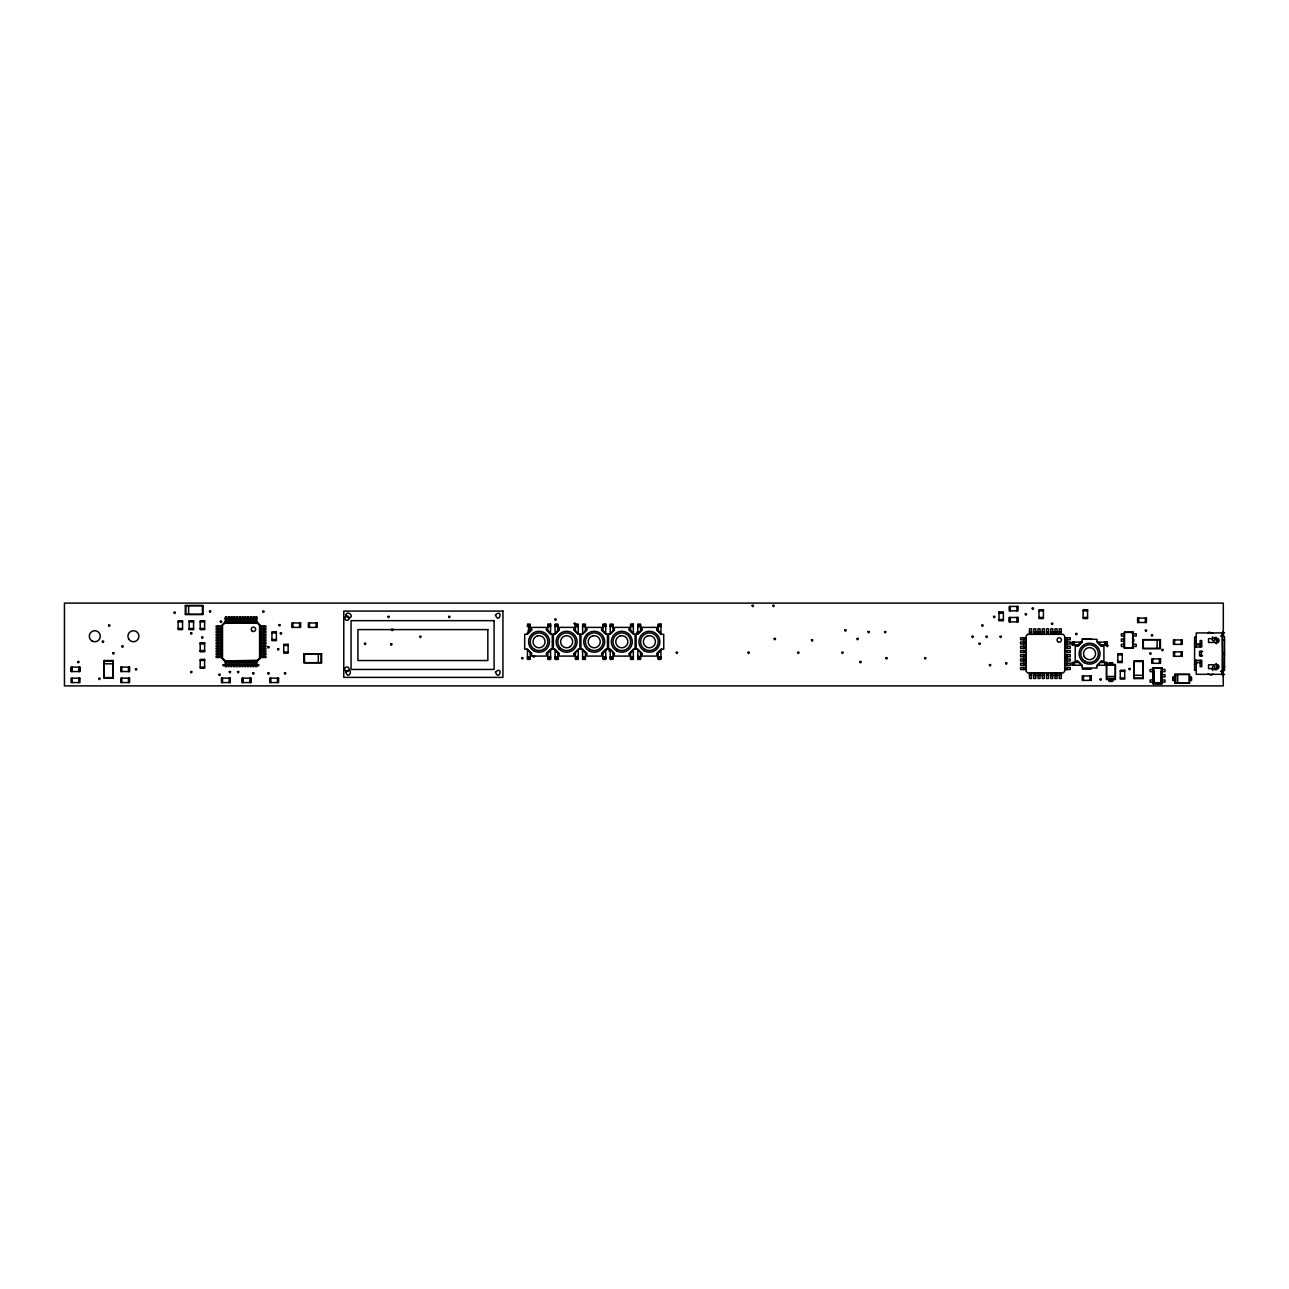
<?xml version="1.0" encoding="UTF-8"?>
<svg xmlns="http://www.w3.org/2000/svg" width="1289" height="1289" viewBox="0 0 1289 1289"><rect width="100%" height="100%" fill="white"/><g stroke="black" fill="none" stroke-linecap="round" stroke-linejoin="round"><path stroke-width="1.5" d="M1196.24 641.132L1196.24 642.679A1.74 1.434 0 0 0 1197.835 644.033L1199.995 643.856M1216.961 668.669L1216.961 664.802M1199.56 652.75L1200.929 651.364M1200.091 644.597L1197.835 644.983A1.74 1.434 0 0 1 1196.24 643.63M1224.55 652.524L1224.212 653.475M1223.261 670.183L1222.568 671.279M1224.55 666.316L1224.034 667.38M1207.825 633.221L1208.937 632.126L1212.788 633.221M1212.788 674.018L1211.692 675.13L1207.825 674.018M578.181 656.874L578.181 656.037M224.479 660.951L257.591 660.951L260.249 658.292L260.249 625.181L257.591 622.539L224.479 622.539L221.837 625.181L221.837 658.292L224.479 660.951L257.317 660.274L259.572 658.018L259.572 625.471L257.317 623.215L224.769 623.215L222.514 625.471L222.514 658.018L224.769 660.274M1223.277 675.645L1222.181 674.324L1222.181 632.931L1223.277 631.61M1224.55 632.657L1222.181 634.591M113.013 678.159L113.013 660.5L104.183 660.5L104.183 678.159L113.013 678.159L113.013 660.5M104.183 678.159L104.183 660.5M185.31 614.418L202.969 614.418L202.969 605.588L185.31 605.588L185.31 614.418L202.969 614.418M185.31 605.588L202.969 605.588M303.946 662.707L321.606 662.707L321.606 653.877L303.946 653.877L303.946 662.707L321.606 662.707M303.946 653.877L321.606 653.877M610.422 651.267L608.875 650.848L610.116 650.123M1132.113 633.253L1133.224 632.158L1124.395 632.158L1124.395 648.158L1133.224 648.158L1133.224 632.158M1124.395 648.158L1124.395 632.158M1115.356 679.496L1115.356 664.592L1106.526 664.592L1106.526 679.496L1115.356 679.496L1115.356 664.592M1106.526 679.496L1106.526 664.592M1142.763 648.512L1160.422 648.512L1160.422 639.682L1142.763 639.682L1142.763 648.512L1160.422 648.512M1142.763 639.682L1160.422 639.682M1143.037 678.594L1143.037 660.935L1134.207 660.935L1134.207 678.594L1143.037 678.594L1143.037 660.935M1134.207 678.594L1134.207 660.935M1160.857 668.91L1161.953 667.815L1153.123 667.815L1153.123 683.814L1161.953 683.814L1161.953 667.815M1153.123 683.814L1154.235 682.703L1154.235 670.876M1174.698 683.218L1189.586 683.218L1189.586 674.389L1174.698 674.389L1174.698 683.218L1189.586 683.218M1174.698 674.389L1189.586 674.389M1217.606 642.454C1219.99 642.26 1219.217 637.556 1216.655 638.587L1215.962 637.201L1215.285 638.587L1208.55 638.587L1208.55 642.454L1215.285 642.454L1216.317 643.743L1216.719 638.587M583.063 650.01L582.241 650.848L583.063 651.67M638.78 657.632L637.539 656.923L638.78 656.198M1217.187 642.454L1218.153 641.342L1217.187 638.587M1217.187 668.669L1218.153 667.557L1217.187 664.802M1222.181 672.665L1224.55 674.582M1038.998 610.841L1043.413 610.841M1083.147 610.841L1087.562 610.841M998.959 611.921L1003.374 611.921L1003.374 620.75L998.959 620.75L999.088 611.921M998.959 612.694L1003.374 612.694M998.959 613.081L1003.374 613.081M1038.998 617.463L1043.413 617.463M1083.147 617.463L1087.562 617.463M225.317 618.527L226.397 618.527M228.089 618.527L229.152 618.527M230.844 618.527L231.923 618.527M233.599 618.527L234.679 618.527M236.354 618.527L237.434 618.527M239.126 618.527L240.189 618.527M241.881 618.527L242.96 618.527M244.636 618.527L245.716 618.527M247.391 618.527L248.471 618.527M250.163 618.527L251.226 618.527M252.918 618.527L253.997 618.527M255.673 618.527L256.753 618.527M225.317 618.784L226.397 618.784M228.089 618.784L229.152 618.784M230.844 618.784L231.923 618.784M233.599 618.784L234.679 618.784M236.354 618.784L237.434 618.784M239.126 618.784L240.189 618.784M241.881 618.784L242.96 618.784M244.636 618.784L245.716 618.784M247.391 618.784L248.471 618.784M250.163 618.784L251.226 618.784M252.918 618.784L253.997 618.784M255.673 618.784L256.753 618.784M998.959 619.606L1003.374 619.606M998.959 619.993L1003.374 619.993M189.161 621.04L193.576 621.04M225.317 621.395L226.397 621.395M228.089 621.395L229.152 621.395M230.844 621.395L231.923 621.395M233.599 621.395L234.679 621.395M236.354 621.395L237.434 621.395M239.126 621.395L240.189 621.395M241.881 621.395L242.96 621.395M244.636 621.395L245.716 621.395M247.391 621.395L248.471 621.395M250.163 621.395L251.226 621.395M252.918 621.395L253.997 621.395M255.673 621.395L256.753 621.395M225.317 621.652L226.397 621.652M228.089 621.652L229.152 621.652M230.844 621.652L231.923 621.652M233.599 621.652L234.679 621.652M236.354 621.652L237.434 621.652M239.126 621.652L240.189 621.652M241.881 621.652L242.96 621.652M244.636 621.652L245.716 621.652M247.391 621.652L248.471 621.652M250.163 621.652L251.226 621.652M252.918 621.652L253.997 621.652M255.673 621.652L256.753 621.652M178.124 621.878L182.539 621.878M189.161 621.878L193.576 621.878M200.198 621.878L204.613 621.878M527.443 625.181L530.198 625.181M547.809 625.149L550.564 625.149M555.092 625.149L557.847 625.149M575.458 625.181L578.213 625.181M582.628 625.181L585.383 625.181M602.994 625.149L605.749 625.149M610.213 625.181L612.984 625.181M630.579 625.149L633.334 625.149M637.813 625.181L640.569 625.181M658.163 625.149L660.935 625.149M527.443 625.455L530.198 625.455M547.809 625.423L550.564 625.423M555.092 625.423L557.847 625.423M575.458 625.455L578.213 625.455M582.628 625.455L585.383 625.455M602.994 625.423L605.749 625.423M610.213 625.455L612.984 625.455M630.579 625.423L633.334 625.423M637.813 625.455L640.569 625.455M658.163 625.423L660.935 625.423M221.885 626.035L216.133 626.035L216.133 627.099L221.885 627.099M260.185 626.035L265.953 626.035L265.953 627.099L260.185 627.099M527.443 626.293L530.198 626.293M547.809 626.245L550.564 626.245M555.092 626.245L557.847 626.245M575.458 626.293L578.213 626.293M582.628 626.293L585.383 626.293M602.994 626.245L605.749 626.245M610.213 626.293L612.984 626.293M630.579 626.245L633.334 626.245M637.813 626.293L640.569 626.293M658.163 626.245L660.935 626.245M527.443 626.567L530.198 626.567M547.809 626.518L550.564 626.518M555.092 626.518L557.847 626.518M575.458 626.567L578.213 626.567M582.628 626.567L585.383 626.567M602.994 626.518L605.749 626.518M610.213 626.567L612.984 626.567M630.579 626.518L633.334 626.518M637.813 626.567L640.569 626.567M658.163 626.518L660.935 626.518M178.124 628.5L182.539 628.5M189.161 628.5L193.576 628.5M200.198 628.5L204.613 628.5M221.885 628.79L216.133 628.79L216.133 629.87L221.885 629.87M260.185 628.79L265.953 628.79L265.953 629.87L260.185 629.87M189.161 629.322L193.576 629.322M531.584 629.596L526.895 634.285M546.455 629.596L551.176 634.285M559.168 629.596L554.479 634.285M574.072 629.596L578.761 634.285M586.769 629.596L582.08 634.285M601.641 629.596L606.362 634.285M614.354 629.596L609.665 634.285M629.225 629.596L633.946 634.285M641.954 629.596L637.265 634.285M656.826 629.596L661.531 634.285M221.885 631.546L216.133 631.546L216.133 632.625L221.885 632.625M260.185 631.546L265.953 631.546L265.953 632.625L260.185 632.625M1029.508 631.852L1031.554 631.852M1033.762 631.852L1035.808 631.852M1038.016 631.852L1040.062 631.852M1042.269 631.852L1044.299 631.852M1046.507 631.852L1048.553 631.852M1050.761 631.852L1052.807 631.852M1055.014 631.852L1057.044 631.852M1059.252 631.852L1061.298 631.852M1029.508 632.126L1031.554 632.126M1033.762 632.126L1035.808 632.126M1038.016 632.126L1040.062 632.126M1042.269 632.126L1044.299 632.126M1046.507 632.126L1048.553 632.126M1050.761 632.126L1052.807 632.126M1055.014 632.126L1057.044 632.126M1059.252 632.126L1061.298 632.126M1124.653 632.416L1132.95 632.416L1132.95 647.9L1124.653 647.9M271.947 632.915L276.362 632.915M1222.181 632.931L1196.24 632.931L1196.24 646.949M1124.395 633.817L1121.349 633.817L1121.349 636.025L1124.395 636.025M1133.224 633.817L1136.254 633.817L1136.254 636.025L1133.224 636.025M221.885 634.301L216.133 634.301L216.133 635.38L221.885 635.38M260.185 634.301L265.953 634.301L265.953 635.38L260.185 635.38M1220.522 635.96L1224.034 636.009L1224.55 637.072L1224.534 670.457L1220.522 671.279M221.885 637.056L216.133 637.056L216.133 638.136L221.885 638.136M260.185 637.056L265.953 637.056L265.953 638.136L260.185 638.136M1196.24 637.072L1194.597 637.072L1194.581 670.151M1026.092 637.749L1020.582 637.749L1020.582 639.795L1026.092 639.795M1064.714 637.749L1070.241 637.749L1070.241 639.795L1064.714 639.795M1082.341 638.828L1091.171 638.828M1124.395 639.054L1121.349 639.054L1121.349 641.261L1124.395 641.261M271.947 639.537L276.362 639.537M221.885 639.827L216.133 639.827L216.133 640.907L221.885 640.907M260.185 639.827L265.953 639.827L265.953 640.907L260.185 640.907M1082.116 641.503L1077.427 646.224M1097.003 641.503L1101.708 646.192M1026.092 642.003L1020.582 642.003L1020.582 644.049L1026.092 644.049M1064.714 642.003L1070.241 642.003L1070.241 644.049L1064.714 644.049M221.885 642.583L216.133 642.583L216.133 643.662L221.885 643.662M260.185 642.583L265.953 642.583L265.953 643.662L260.185 643.662M1216.655 642.454L1217.928 642.454M200.198 643.114L204.613 643.114M1194.581 643.13L1196.24 643.002M200.198 643.952L204.613 643.952M1124.395 644.291L1121.349 644.291L1121.349 646.498L1124.395 646.498M1133.224 644.291L1136.254 644.291L1136.254 646.498L1133.224 646.498M221.885 645.338L216.133 645.338L216.133 646.417L221.885 646.417M260.185 645.338L265.953 645.338L265.953 646.417L260.185 646.417M283.709 645.435L288.124 645.435M1026.092 646.256L1020.582 646.256L1020.582 648.303L1026.092 648.303M1064.714 646.256L1070.241 646.256L1070.241 648.303L1064.714 648.303M1194.581 646.949L1201.767 646.949L1201.767 640.552L1200.107 640.552L1200.22 646.949M221.885 648.093L216.133 648.093L216.133 649.173L221.885 649.173M260.185 648.093L265.953 648.093L265.953 649.173L260.185 649.173M1026.092 650.51L1020.582 650.51L1020.582 652.54L1026.092 652.54M1064.714 650.51L1070.241 650.51L1070.241 652.54L1064.714 652.54M200.198 650.574L204.613 650.574M221.885 650.864L216.133 650.864L216.133 651.944L221.885 651.944M260.185 650.864L265.953 650.864L265.953 651.944L260.185 651.944M200.198 651.396L204.613 651.396M1202.701 651.364L1199.56 651.364L1199.56 655.892L1202.701 655.892M283.709 652.057L288.124 652.057M221.885 653.62L216.133 653.62L216.133 654.699L221.885 654.699M260.185 653.62L265.953 653.62L265.953 654.699L260.185 654.699M531.584 653.877L526.895 649.189M546.488 653.877L551.176 649.189M559.2 653.877L554.479 649.189M574.072 653.877L578.761 649.189M586.769 653.877L582.08 649.189M601.657 653.877L606.362 649.189M614.354 653.877L609.665 649.189M629.258 653.877L633.946 649.189M641.954 653.877L637.265 649.189M656.842 653.877L661.531 649.189M1026.092 654.748L1020.582 654.748L1020.582 656.794L1026.092 656.794M1064.714 654.748L1070.241 654.748L1070.241 656.794L1064.714 656.794M1117.837 654.812L1122.252 654.812M221.885 656.375L216.133 656.375L216.133 657.454L221.885 657.454M260.185 656.375L265.953 656.375L265.953 657.454L260.185 657.454M527.443 656.923L530.198 656.923M575.458 656.923L578.213 656.923M582.628 656.923L585.383 656.923M610.213 656.923L612.984 656.923M637.813 656.923L640.569 656.923M527.443 657.197L530.198 657.197M547.809 656.955L550.564 656.955M555.092 656.955L557.847 656.955M575.458 657.197L578.213 657.197M582.628 657.197L585.383 657.197M602.994 656.955L605.749 656.955M610.213 657.197L612.984 657.197M630.579 656.955L633.334 656.955M637.813 657.197L640.569 657.197M658.163 656.955L660.935 656.955M547.809 657.229L550.564 657.229M555.092 657.229L557.847 657.229M602.994 657.229L605.749 657.229M630.579 657.229L633.334 657.229M658.163 657.229L660.935 657.229M547.809 658.067L550.564 658.067M555.092 658.067L557.847 658.067M602.994 658.067L605.749 658.067M630.579 658.067L633.334 658.067M658.163 658.067L660.935 658.067M527.443 658.292L530.198 658.292M547.809 658.341L550.564 658.341M555.092 658.341L557.847 658.341M575.458 658.292L578.213 658.292M582.628 658.292L585.383 658.292M602.994 658.341L605.749 658.341M610.213 658.292L612.984 658.292M630.579 658.341L633.334 658.341M637.813 658.292L640.569 658.292M658.163 658.341L660.935 658.341M1026.092 659.001L1020.582 659.001L1020.582 661.048L1026.092 661.048M1064.714 659.001L1070.241 659.001L1070.241 661.048L1064.714 661.048M1194.581 660.306L1201.767 660.306L1201.767 666.703L1200.107 666.703L1200.22 660.306M200.198 660.5L204.613 660.5M104.731 661.064L112.465 661.064M1117.837 661.434L1122.252 661.434M1134.755 661.499L1142.473 661.499M225.317 661.837L226.397 661.837M228.089 661.837L229.152 661.837M230.844 661.837L231.923 661.837M233.599 661.837L234.679 661.837M236.354 661.837L237.434 661.837M239.126 661.837L240.189 661.837M241.881 661.837L242.96 661.837M244.636 661.837L245.716 661.837M247.391 661.837L248.471 661.837M250.163 661.837L251.226 661.837M252.918 661.837L253.997 661.837M255.673 661.837L256.753 661.837M225.317 662.095L226.397 662.095M228.089 662.095L229.152 662.095M230.844 662.095L231.923 662.095M233.599 662.095L234.679 662.095M236.354 662.095L237.434 662.095M239.126 662.095L240.189 662.095M241.881 662.095L242.96 662.095M244.636 662.095L245.716 662.095M247.391 662.095L248.471 662.095M250.163 662.095L251.226 662.095M252.918 662.095L253.997 662.095M255.673 662.095L256.753 662.095M1078.249 662.482L1071.9 662.482L1071.9 665.237L1081.004 665.237M1100.87 662.482L1107.219 662.482L1107.219 665.237L1098.115 665.237M1026.092 663.255L1020.582 663.255L1020.582 665.301L1026.092 665.301M1064.714 663.255L1070.241 663.255L1070.241 665.301L1064.714 665.301M1109.281 663.223L1112.6 663.223M104.731 663.819L112.465 663.819M1109.281 664.044L1112.6 664.044M1194.581 664.125L1196.24 664.125M1194.581 664.254L1196.24 664.254M225.317 664.705L226.397 664.705M228.089 664.705L229.152 664.705M230.844 664.705L231.923 664.705M233.599 664.705L234.679 664.705M236.354 664.705L237.434 664.705M239.126 664.705L240.189 664.705M241.881 664.705L242.96 664.705M244.636 664.705L245.716 664.705M247.391 664.705L248.471 664.705M250.163 664.705L251.226 664.705M252.918 664.705L253.997 664.705M255.673 664.705L256.753 664.705M225.317 664.963L226.397 664.963M228.089 664.963L229.152 664.963M230.844 664.963L231.923 664.963M233.599 664.963L234.679 664.963M236.354 664.963L237.434 664.963M239.126 664.963L240.189 664.963M241.881 664.963L242.96 664.963M244.636 664.963L245.716 664.963M247.391 664.963L248.471 664.963M250.163 664.963L251.226 664.963M252.918 664.963L253.997 664.963M255.673 664.963L256.753 664.963M1106.897 664.963L1114.985 664.963M1216.655 664.802C1219.797 663.674 1219.765 669.764 1216.655 668.669L1215.962 670.038L1215.285 668.669L1208.55 668.669L1208.55 664.802L1215.285 664.802L1216.317 663.513L1216.719 668.669M1082.116 665.785L1077.427 661.096M1097.003 665.785L1101.708 661.096M200.198 667.122L204.613 667.122M1026.092 667.509L1020.582 667.509L1020.582 669.539L1026.092 669.539M1064.714 667.509L1070.241 667.509L1070.241 669.539L1064.714 669.539M1082.341 669.168L1091.171 669.168M1153.123 669.458L1150.094 669.458L1150.094 671.666L1153.123 671.666M1161.953 669.458L1164.998 669.458L1164.998 671.666L1161.953 671.666M1194.597 670.183L1196.24 670.183M1120.286 671.36L1124.701 671.36M1222.181 674.324L1196.24 674.324L1196.24 660.306M1161.953 674.711L1164.998 674.711L1164.998 676.918L1161.953 676.918M1029.508 675.178L1031.554 675.178M1033.762 675.178L1035.808 675.178M1038.016 675.178L1040.046 675.178M1042.253 675.178L1044.299 675.178M1046.507 675.178L1048.553 675.178M1050.761 675.178L1052.791 675.178M1054.998 675.178L1057.044 675.178M1059.252 675.178L1061.298 675.178M1029.508 675.452L1031.554 675.452M1033.762 675.452L1035.808 675.452M1038.016 675.452L1040.046 675.452M1042.253 675.452L1044.299 675.452M1046.507 675.452L1048.553 675.452M1050.761 675.452L1052.791 675.452M1054.998 675.452L1057.044 675.452M1059.252 675.452L1061.298 675.452M1134.755 675.291L1142.473 675.291M1106.897 676.499L1114.985 676.499M1174.698 677.16L1172.764 677.16L1172.764 680.463L1174.698 680.463M1189.586 677.16L1191.519 677.16L1191.519 680.463L1189.586 680.463M104.731 677.611L112.465 677.611M1120.286 677.982L1124.701 677.982M1134.755 678.046L1142.473 678.046M1106.897 678.417L1114.985 678.417M1172.764 678.804L1173.57 678.804M1190.375 678.804L1191.519 678.804M1106.897 679.126L1114.985 679.126M1153.123 679.947L1150.094 679.947L1150.094 682.155L1153.123 682.155M1161.953 679.947L1164.998 679.947L1164.998 682.155L1161.953 682.155M1109.281 680.044L1112.6 680.044M1109.281 680.882L1112.6 680.882M1154.235 682.703L1160.857 682.703L1161.953 683.814M1200.929 655.892L1199.56 654.506M1222.568 635.96L1223.309 685.893L64.45 685.893L64.45 603.107L1223.309 603.107L1223.309 636.621M1223.857 639.827L1224.55 640.939M527.41 633.302C525.3 637.846 531.1 627.727 527.443 624.085L530.198 624.085L530.198 630.434M1224.067 653.684L1224.55 654.731M1153.123 667.815L1154.235 668.91M1132.113 647.062L1133.224 648.158M1200.107 662.723L1197.835 662.272A1.74 1.434 0 0 0 1196.24 663.626M1216.961 638.587L1216.961 642.454M1214.512 637.443C1216.59 642.808 1210.178 641.68 1212.788 636.798M1214.512 669.636C1216.478 664.334 1210.162 665.752 1212.788 670.441M1201.477 651.364L1201.477 655.892M1190.972 677.16L1190.972 680.463M1189.215 674.759L1189.215 682.848M1181.997 639.956L1181.997 644.371M1181.997 651.88L1181.997 656.294M1181.175 639.956L1181.175 644.371M1181.175 651.88L1181.175 656.294M1177.695 674.759L1177.695 682.848M1175.777 674.759L1175.777 682.848M1175.069 674.759L1175.069 682.848M1174.553 639.956L1174.553 644.371M1174.553 651.88L1174.553 656.294M1173.731 639.956L1173.731 644.371M1173.731 651.88L1173.731 656.294M1173.312 677.16L1173.312 680.463M1160.857 670.876L1160.857 682.703M1159.858 640.246L1159.858 647.964M1159.456 658.888L1159.456 663.303M1157.538 682.703L1157.538 683.814M1157.103 640.246L1157.103 647.964M1152.833 658.888L1152.833 663.303M1146.147 618.076L1146.147 622.49M1145.325 618.076L1145.325 622.49M1143.311 640.246L1143.311 647.964M1138.703 618.076L1138.703 622.49M1137.881 618.076L1137.881 622.49M1112.6 664.592L1112.6 662.675L1109.281 662.675L1109.281 664.592M1112.6 679.496L1112.6 681.43L1109.281 681.43L1109.281 679.496M1110.941 663.481L1110.941 664.592M1106.155 642.115L1106.155 644.871M1106.123 662.482L1106.123 665.237M1105.881 642.115L1105.881 644.871M1105.833 662.482L1105.833 665.237M1105.06 642.115L1105.06 644.871M1105.011 662.482L1105.011 665.237M1104.786 642.115L1104.786 644.871M1104.737 662.482L1104.737 665.237M1090.897 675.968L1090.897 680.383M1090.075 675.968L1090.075 680.383M1083.453 675.968L1083.453 680.383M1082.615 675.968L1082.615 680.383M1074.333 642.115L1074.333 644.871M1074.381 662.482L1074.381 665.237M1074.108 662.482L1074.108 665.237M1074.059 642.115L1074.059 644.871M1073.286 662.482L1073.286 665.237M1073.012 662.482L1073.012 665.237M1072.964 642.115L1072.964 644.871M1067.211 637.749L1067.211 639.795M1067.211 642.003L1067.211 644.049M1067.211 646.256L1067.211 648.303M1067.211 650.51L1067.211 652.54M1067.211 654.748L1067.211 656.794M1067.211 659.001L1067.211 661.048M1067.211 663.255L1067.211 665.301M1067.211 667.509L1067.211 669.539M1066.921 637.749L1066.921 639.795M1066.921 642.003L1066.921 644.049M1066.921 646.256L1066.921 648.303M1066.921 650.51L1066.921 652.54M1066.921 654.748L1066.921 656.794M1066.921 659.001L1066.921 661.048M1066.921 663.255L1066.921 665.301M1066.921 667.509L1066.921 669.539M1061.298 634.333L1061.298 628.823L1059.252 628.823L1059.252 634.333M1061.298 672.971L1061.298 678.481L1059.252 678.481L1059.252 672.971M1057.044 634.333L1057.044 628.823L1055.014 628.823L1055.014 634.333M1057.044 672.971L1057.044 678.481L1054.998 678.481L1054.998 672.971M1052.807 634.333L1052.807 628.823L1050.761 628.823L1050.761 634.333M1052.791 672.971L1052.791 678.481L1050.761 678.481L1050.761 672.971M1048.553 634.333L1048.553 628.823L1046.507 628.823L1046.507 634.333M1048.553 672.971L1048.553 678.481L1046.507 678.481L1046.507 672.971M1044.299 634.333L1044.299 628.823L1042.269 628.823L1042.269 634.333M1044.299 672.971L1044.299 678.481L1042.253 678.481L1042.253 672.971M1040.062 634.333L1040.062 628.823L1038.016 628.823L1038.016 634.333M1040.046 672.971L1040.046 678.481L1038.016 678.481L1038.016 672.971M1035.808 634.333L1035.808 628.823L1033.762 628.823L1033.762 634.333M1035.808 672.971L1035.808 678.481L1033.762 678.481L1033.762 672.971M1031.554 634.333L1031.554 628.823L1029.508 628.823L1029.508 634.333M1031.554 672.971L1031.554 678.481L1029.508 678.481L1029.508 672.971M1023.885 637.749L1023.885 639.795M1023.885 642.003L1023.885 644.049M1023.885 646.256L1023.885 648.303M1023.885 650.51L1023.885 652.54M1023.885 654.748L1023.885 656.794M1023.885 659.001L1023.885 661.048M1023.885 663.255L1023.885 665.301M1023.885 667.509L1023.885 669.539M1023.611 637.749L1023.611 639.795M1023.611 642.003L1023.611 644.049M1023.611 646.256L1023.611 648.303M1023.611 650.51L1023.611 652.54M1023.611 654.748L1023.611 656.794M1023.611 659.001L1023.611 661.048M1023.611 663.255L1023.611 665.301M1023.611 667.509L1023.611 669.539M1017.746 617.463L1017.746 621.878M1016.924 606.426L1016.924 610.841M1016.924 617.463L1016.924 621.878M1010.302 606.426L1010.302 610.841M1010.302 617.463L1010.302 621.878M1009.464 617.463L1009.464 621.878M640.569 630.434L640.569 624.085L637.813 624.085L637.813 633.189M640.569 653.056L640.569 659.404L637.813 659.404L637.813 650.301M636.154 634.285L636.154 649.189M635.058 634.285L635.058 649.189M612.984 630.434L612.984 624.085L610.213 624.085L610.213 633.189M612.984 653.056L612.984 659.404L610.213 659.404L610.213 650.301M608.569 634.285L608.569 649.189M607.457 634.285L607.457 649.189M585.383 630.434L585.383 624.085L582.628 624.085L582.628 633.189M585.383 653.056L585.383 659.404L582.628 659.404L582.628 650.301M580.968 634.285L580.968 649.189M579.873 634.285L579.873 649.189M578.213 633.189L578.213 624.085L575.458 624.085L575.458 630.434M578.213 650.301L578.213 659.404L575.458 659.404L575.458 653.056M553.384 634.285L553.384 649.189M552.272 634.285L552.272 649.189M530.198 653.056L530.198 659.404L527.443 659.404L527.443 650.301M321.058 654.441L321.058 662.159M318.302 654.441L318.302 662.159M316.095 622.974L316.095 627.389M309.473 622.974L309.473 627.389M304.494 654.441L304.494 662.159M299.531 622.974L299.531 627.389M292.909 622.974L292.909 627.389M277.457 678.159L277.457 682.574M270.835 678.159L270.835 682.574M264.261 626.035L264.261 627.099M264.261 628.79L264.261 629.87M264.261 631.546L264.261 632.625M264.261 634.301L264.261 635.38M264.261 637.056L264.261 638.136M264.261 639.827L264.261 640.907M264.261 642.583L264.261 643.662M264.261 645.338L264.261 646.417M264.261 648.093L264.261 649.173M264.261 650.864L264.261 651.944M264.261 653.62L264.261 654.699M264.261 656.375L264.261 657.454M264.003 626.035L264.003 627.099M264.003 628.79L264.003 629.87M264.003 631.546L264.003 632.625M264.003 634.301L264.003 635.38M264.003 637.056L264.003 638.136M264.003 639.827L264.003 640.907M264.003 642.583L264.003 643.662M264.003 645.338L264.003 646.417M264.003 648.093L264.003 649.173M264.003 650.864L264.003 651.944M264.003 653.62L264.003 654.699M264.003 656.375L264.003 657.454M261.393 626.035L261.393 627.099M261.393 628.79L261.393 629.87M261.393 631.546L261.393 632.625M261.393 634.301L261.393 635.38M261.393 637.056L261.393 638.136M261.393 639.827L261.393 640.907M261.393 642.583L261.393 643.662M261.393 645.338L261.393 646.417M261.393 648.093L261.393 649.173M261.393 650.864L261.393 651.944M261.393 653.62L261.393 654.699M261.393 656.375L261.393 657.454M261.135 626.035L261.135 627.099M261.135 628.79L261.135 629.87M261.135 631.546L261.135 632.625M261.135 634.301L261.135 635.38M261.135 637.056L261.135 638.136M261.135 639.827L261.135 640.907M261.135 642.583L261.135 643.662M261.135 645.338L261.135 646.417M261.135 648.093L261.135 649.173M261.135 650.864L261.135 651.944M261.135 653.62L261.135 654.699M261.135 656.375L261.135 657.454M256.753 660.886L256.753 666.655L255.673 666.655L255.673 660.886M253.997 660.886L253.997 666.655L252.918 666.655L252.918 660.886M251.226 660.886L251.226 666.655L250.163 666.655L250.163 660.886M250.694 678.159L250.694 682.574M249.873 678.159L249.873 682.574M248.471 660.886L248.471 666.655L247.391 666.655L247.391 660.886M245.716 660.886L245.716 666.655L244.636 666.655L244.636 660.886M243.25 678.159L243.25 682.574M242.96 660.886L242.96 666.655L241.881 666.655L241.881 660.886M242.413 678.159L242.413 682.574M240.189 660.886L240.189 666.655L239.126 666.655L239.126 660.886M237.434 660.886L237.434 666.655L236.354 666.655L236.354 660.886M234.679 660.886L234.679 666.655L233.599 666.655L233.599 660.886M231.923 660.886L231.923 666.655L230.844 666.655L230.844 660.886M230.006 678.159L230.006 682.574M229.152 660.886L229.152 666.655L228.089 666.655L228.089 660.886M229.168 678.159L229.168 682.574M226.397 660.886L226.397 666.655L225.317 666.655L225.317 660.886M222.546 678.159L222.546 682.574M221.724 678.159L221.724 682.574M220.951 626.035L220.951 627.099M220.951 628.79L220.951 629.87M220.951 631.546L220.951 632.625M220.951 634.301L220.951 635.38M220.951 637.056L220.951 638.136M220.951 639.827L220.951 640.907M220.951 642.583L220.951 643.662M220.951 645.338L220.951 646.417M220.951 648.093L220.951 649.173M220.951 650.864L220.951 651.944M220.951 653.62L220.951 654.699M220.951 656.375L220.951 657.454M220.693 626.035L220.693 627.099M220.693 628.79L220.693 629.87M220.693 631.546L220.693 632.625M220.693 634.301L220.693 635.38M220.693 637.056L220.693 638.136M220.693 639.827L220.693 640.907M220.693 642.583L220.693 643.662M220.693 645.338L220.693 646.417M220.693 648.093L220.693 649.173M220.693 650.864L220.693 651.944M220.693 653.62L220.693 654.699M220.693 656.375L220.693 657.454M218.083 626.035L218.083 627.099M218.083 628.79L218.083 629.87M218.083 631.546L218.083 632.625M218.083 634.301L218.083 635.38M218.083 637.056L218.083 638.136M218.083 639.827L218.083 640.907M218.083 642.583L218.083 643.662M218.083 645.338L218.083 646.417M218.083 648.093L218.083 649.173M218.083 650.864L218.083 651.944M218.083 653.62L218.083 654.699M218.083 656.375L218.083 657.454M217.825 626.035L217.825 627.099M217.825 628.79L217.825 629.87M217.825 631.546L217.825 632.625M217.825 634.301L217.825 635.38M217.825 637.056L217.825 638.136M217.825 639.827L217.825 640.907M217.825 642.583L217.825 643.662M217.825 645.338L217.825 646.417M217.825 648.093L217.825 649.173M217.825 650.864L217.825 651.944M217.825 653.62L217.825 654.699M217.825 656.375L217.825 657.454M202.405 606.152L202.405 613.87M188.613 606.152L188.613 613.87M185.858 606.152L185.858 613.87M129.287 667.122L129.287 671.537M128.465 667.122L128.465 671.537M128.465 678.159L128.465 682.574M121.843 667.122L121.843 671.537M121.843 678.159L121.843 682.574M121.021 667.122L121.021 671.537M79.628 667.122L79.628 671.537M78.79 667.122L78.79 671.537M78.79 678.159L78.79 682.574M72.168 667.122L72.168 671.537M72.168 678.159L72.168 682.574M71.346 667.122L71.346 671.537M1132.258 638.699A1.66 1.66 0 0 1 1133.917 640.359A1.66 1.66 0 0 1 1132.258 642.019M1196.24 664.576A1.74 1.434 0 0 1 1196.885 663.529M345.823 614.982L345.823 616.319A2.207 2.207 0 0 0 345.887 620.057A2.207 2.207 0 0 0 349.206 618.14C354.701 616.448 347.692 609.826 345.823 614.982M345.823 672.068C349.319 682.01 354.04 665.027 345.823 672.068M495.475 614.982C498.972 624.907 503.677 607.941 495.475 614.982M495.475 672.068C498.972 682.01 503.677 665.027 495.475 672.068M77.743 661.644C77.92 664.931 80.675 660.161 77.743 661.644M102.363 641.326C102.54 644.613 105.295 639.843 102.363 641.326M108.582 625.197C108.759 628.484 111.515 623.715 108.582 625.197M98.77 678.401C98.947 681.688 101.702 676.902 98.77 678.401M112.82 652.879C112.981 656.149 115.736 651.38 112.82 652.879M121.907 646.143C122.084 649.414 124.84 644.645 121.907 646.143M135.474 668.927C135.651 672.197 138.406 667.428 135.474 668.927M174.096 612.356C174.273 615.643 177.028 610.857 174.096 612.356M190.659 633.044C190.836 636.331 193.592 631.562 190.659 633.044M190.659 671.682C190.836 674.953 193.592 670.183 190.659 671.682M201.696 637.185C201.874 640.472 204.629 635.703 201.696 637.185M209.511 611.179C209.688 614.466 212.443 609.697 209.511 611.179M220.322 621.33C220.483 624.601 223.239 619.832 220.322 621.33M218.937 674.437C219.114 677.724 221.869 672.955 218.937 674.437M223.078 664.786C223.255 668.056 226.01 663.287 223.078 664.786M229.281 671.682C229.458 674.953 232.213 670.183 229.281 671.682M237.563 671.682C237.74 674.953 240.495 670.183 237.563 671.682M262.763 611.276C262.94 614.563 265.695 609.778 262.763 611.276M252.741 673.051C252.918 676.338 255.673 671.569 252.741 673.051M257.558 664.786C257.736 668.056 260.491 663.287 257.558 664.786M267.919 646.852C268.08 650.123 270.835 645.354 267.919 646.852M278.956 624.778C279.117 628.049 281.872 623.28 278.956 624.778M267.919 673.051C268.08 676.338 270.835 671.569 267.919 673.051M280.325 633.044C280.503 636.331 283.258 631.562 280.325 633.044M277.57 648.915C277.747 652.202 280.503 647.416 277.57 648.915M284.466 673.051C284.643 676.338 287.399 671.569 284.466 673.051M364.481 643.404C364.658 646.675 367.413 641.906 364.481 643.404M387.941 616.496C388.118 619.783 390.873 614.998 387.941 616.496M391.727 629.403C391.904 632.69 394.66 627.92 391.727 629.403M390.696 644.081C390.873 647.368 393.628 642.599 390.696 644.081M419.763 636.412C419.924 639.698 422.679 634.929 419.763 636.412M448.636 616.496C448.814 619.783 451.569 614.998 448.636 616.496M521.755 657.889C521.932 661.16 524.687 656.391 521.755 657.889M533.292 656.037C533.469 659.323 536.224 654.554 533.292 656.037M554.866 619.252C555.043 622.539 557.799 617.769 554.866 619.252M574.185 623.393C574.362 626.68 577.118 621.894 574.185 623.393M637.008 632.206C637.185 635.493 639.94 630.724 637.008 632.206M676.274 652.363C676.451 655.65 679.206 650.881 676.274 652.363M752.148 605.459C752.325 608.746 755.08 603.961 752.148 605.459M748.007 652.363C748.184 655.65 750.939 650.881 748.007 652.363M772.852 605.459C773.013 608.746 775.769 603.961 772.852 605.459M774.222 638.571C774.399 641.858 777.154 637.072 774.222 638.571M797.682 652.363C797.859 655.65 800.614 650.881 797.682 652.363M811.474 639.94C811.651 643.227 814.406 638.458 811.474 639.94M844.859 630.015C845.036 633.302 847.791 628.516 844.859 630.015M841.83 652.363C841.991 655.65 844.746 650.881 841.83 652.363M857.008 638.571C857.169 641.858 859.924 637.072 857.008 638.571M859.876 661.644C860.053 664.931 862.808 660.161 859.876 661.644M868.029 631.674C868.206 634.945 870.961 630.176 868.029 631.674M884.592 631.674C884.77 634.945 887.525 630.176 884.592 631.674M885.978 657.889C886.139 661.16 888.894 656.391 885.978 657.889M924.6 657.889C924.777 661.16 927.532 656.391 924.6 657.889M972.019 636.412C972.18 639.698 974.951 634.929 972.019 636.412M981.831 625.197C981.992 628.484 984.748 623.715 981.831 625.197M979.028 643.42C979.189 646.707 981.944 641.938 979.028 643.42M986.037 636.412C986.198 639.698 988.953 634.929 986.037 636.412M993.577 616.496C993.755 619.783 996.51 614.998 993.577 616.496M989.436 664.786C989.614 668.056 992.369 663.287 989.436 664.786M1000.055 636.412C1000.216 639.698 1002.971 634.929 1000.055 636.412M1005.662 663.045C1005.823 666.332 1008.578 661.563 1005.662 663.045M1025.271 613.983C1025.448 617.27 1028.203 612.501 1025.271 613.983M1032.215 608.215C1032.376 611.502 1035.131 606.732 1032.215 608.215M1051.518 623.393C1051.695 626.68 1054.45 621.894 1051.518 623.393M1075.735 633.608C1075.912 636.895 1078.667 632.126 1075.735 633.608M1106.703 645.467C1106.88 648.754 1109.636 643.968 1106.703 645.467M1100.049 679.174C1100.226 682.445 1102.981 677.676 1100.049 679.174M1129.003 668.653C1129.18 671.94 1131.935 667.17 1129.003 668.653M1145.341 630.289C1145.502 633.576 1148.257 628.806 1145.341 630.289M1151.431 635.042C1151.609 638.313 1154.364 633.543 1151.431 635.042M1149.82 653.233C1149.997 656.52 1152.753 651.751 1149.82 653.233M1161.888 649.608C1162.066 652.895 1164.821 648.109 1161.888 649.608M1082.116 642.067L1077.975 646.224L1075.219 646.224L1075.219 661.096L1077.975 661.096L1082.116 665.237L1082.116 667.992L1097.003 667.992L1097.003 665.237L1101.144 661.096L1103.916 661.096L1103.916 646.192L1101.144 646.192L1097.003 642.067L1097.003 639.296L1082.116 639.296L1082.116 642.067M531.584 630.16L527.443 634.285L524.687 634.285L524.687 649.189L527.443 649.189L531.584 653.33L531.584 656.085L546.488 656.085L546.488 653.33L550.612 649.189L555.027 649.189L559.2 653.33L559.2 656.085L574.072 656.085L574.072 653.33L578.213 649.189L582.628 649.189L586.769 653.33L586.769 656.085L601.657 656.085L601.657 653.33L605.798 649.189L610.213 649.189L614.354 653.33L614.354 656.085L629.258 656.085L629.258 653.33L633.398 649.189L637.813 649.189L641.954 653.33L641.954 656.085L656.842 656.085L656.842 653.33L660.983 649.189L663.738 649.189L663.738 634.285L660.983 634.285L656.826 630.16L656.826 627.389L641.954 627.389L641.954 630.16L637.813 634.285L633.398 634.285L629.225 630.16L629.225 627.389L614.354 627.389L614.354 630.16L610.213 634.285L605.798 634.285L601.641 630.16L601.641 627.389L586.769 627.389L586.769 630.16L582.628 634.285L578.213 634.285L574.072 630.16L574.072 627.389L559.168 627.389L559.168 630.16L555.027 634.285L550.612 634.285L546.455 630.16L546.455 627.389L531.584 627.389L531.584 630.16M557.847 630.385L555.092 633.141L555.092 624.037L557.847 624.037L557.847 630.385M550.564 650.333L547.809 653.104L547.809 659.436L550.564 659.436L550.564 650.333M605.749 650.333L602.994 653.104L602.994 659.436L605.749 659.436L605.749 650.333M633.334 650.333L630.579 653.104L630.579 659.436L633.334 659.436L633.334 650.333M660.935 650.333L658.163 653.104L658.163 659.436L660.935 659.436L660.935 650.333M1027.752 634.333L1026.092 635.993L1026.092 671.311L1027.752 672.971L1063.071 672.971L1064.714 671.311L1064.714 635.993L1063.071 634.333L1027.752 634.333M1080.955 642.115L1078.2 644.871L1071.852 644.871L1071.852 642.115L1080.955 642.115M537.465 635.88L535.998 636.476A6.074 6.074 0 0 0 535.547 646.707A6.074 6.074 0 0 0 545.005 642.792A6.074 6.074 0 0 0 537.465 635.88M592.65 635.88L591.184 636.476A6.074 6.074 0 0 0 590.733 646.707A6.074 6.074 0 0 0 600.191 642.792A6.074 6.074 0 0 0 592.65 635.88M569.657 646.997L568.191 647.61A6.074 6.074 0 0 1 560.651 640.681A6.074 6.074 0 0 1 570.109 636.766A6.074 6.074 0 0 1 569.657 646.997M620.235 635.88L618.768 636.476A6.074 6.074 0 0 0 618.317 646.707A6.074 6.074 0 0 0 627.791 642.792A6.074 6.074 0 0 0 620.235 635.88M647.819 635.88L646.369 636.476A6.074 6.074 0 0 0 645.918 646.707A6.074 6.074 0 0 0 655.376 642.792A6.074 6.074 0 0 0 647.819 635.88M349.238 618.14L345.823 616.319A2.207 2.207 0 0 1 349.206 618.14M1018.02 606.426L1009.19 606.426L1009.19 610.841L1018.02 610.841L1018.02 606.426M1043.413 609.729L1038.998 609.729L1038.998 618.559L1043.413 618.559L1043.413 609.729M1087.562 609.729L1083.147 609.729L1083.147 618.559L1087.562 618.559L1087.562 609.729M502.936 611.083L343.776 611.083L343.776 677.386L502.936 677.386L502.936 611.083M226.397 616.835L225.317 616.835L225.317 622.587L226.397 622.587L226.397 616.835M229.152 616.835L228.089 616.835L228.089 622.587L229.152 622.587L229.152 616.835M231.923 616.835L230.844 616.835L230.844 622.587L231.923 622.587L231.923 616.835M234.679 616.835L233.599 616.835L233.599 622.587L234.679 622.587L234.679 616.835M237.434 616.835L236.354 616.835L236.354 622.587L237.434 622.587L237.434 616.835M240.189 616.835L239.126 616.835L239.126 622.587L240.189 622.587L240.189 616.835M242.96 616.835L241.881 616.835L241.881 622.587L242.96 622.587L242.96 616.835M245.716 616.835L244.636 616.835L244.636 622.587L245.716 622.587L245.716 616.835M248.471 616.835L247.391 616.835L247.391 622.587L248.471 622.587L248.471 616.835M251.226 616.835L250.163 616.835L250.163 622.587L251.226 622.587L251.226 616.835M253.997 616.835L252.918 616.835L252.918 622.587L253.997 622.587L253.997 616.835M256.753 616.835L255.673 616.835L255.673 622.587L256.753 622.587L256.753 616.835M1018.02 617.463L1009.19 617.463L1009.19 621.878L1018.02 621.878L1018.02 617.463M1146.42 618.076L1137.591 618.076L1137.591 622.49L1146.42 622.49L1146.42 618.076M494.09 620.654L351.043 620.654L351.043 669.458L494.09 669.458L494.09 620.654M182.539 620.766L178.124 620.766L178.124 629.596L182.539 629.596L182.539 620.766M193.576 620.766L189.161 620.766L189.161 629.596L193.576 629.596L193.576 620.766M204.613 620.766L200.198 620.766L200.198 629.596L204.613 629.596L204.613 620.766M300.643 622.974L291.813 622.974L291.813 627.389L300.643 627.389L300.643 622.974M317.191 622.974L308.361 622.974L308.361 627.389L317.191 627.389L317.191 622.974M550.564 624.037L547.809 624.037L547.809 630.385L550.564 633.141L550.564 624.037M605.749 624.037L602.994 624.037L602.994 630.385L605.749 633.141L605.749 624.037M633.334 624.037L630.579 624.037L630.579 630.385L633.334 633.141L633.334 624.037M660.935 624.037L658.163 624.037L658.163 630.385L660.935 633.141L660.935 624.037M487.838 629.596L357.923 629.596L357.923 660.532L487.838 660.532L487.838 629.596M276.362 631.803L271.947 631.803L271.947 640.633L276.362 640.633L276.362 631.803M1182.287 639.956L1173.457 639.956L1173.457 644.371L1182.287 644.371L1182.287 639.956M1107.267 642.115L1098.164 642.115L1100.919 644.871L1107.267 644.871L1107.267 642.115M204.613 642.84L200.198 642.84L200.198 651.67L204.613 651.67L204.613 642.84M288.124 644.323L283.709 644.323L283.709 653.152L288.124 653.152L288.124 644.323M1182.287 651.88L1173.457 651.88L1173.457 656.294L1182.287 656.294L1182.287 651.88M1122.252 653.7L1117.837 653.7L1117.837 662.53L1122.252 662.53L1122.252 653.7M1160.551 658.888L1151.721 658.888L1151.721 663.303L1160.551 663.303L1160.551 658.888M204.613 659.404L200.198 659.404L200.198 668.234L204.613 668.234L204.613 659.404M557.847 659.436L555.092 659.436L555.092 650.333L557.847 653.104L557.847 659.436M79.902 667.122L71.072 667.122L71.072 671.537L79.902 671.537L79.902 667.122M129.561 667.122L120.731 667.122L120.731 671.537L129.561 671.537L129.561 667.122M1161.695 668.073L1153.397 668.073L1153.397 683.557L1161.695 683.557L1161.695 668.073M1124.701 670.264L1120.286 670.264L1120.286 679.094L1124.701 679.094L1124.701 670.264M1091.171 675.968L1082.341 675.968L1082.341 680.383L1091.171 680.383L1091.171 675.968M79.902 678.159L71.072 678.159L71.072 682.574L79.902 682.574L79.902 678.159M129.561 678.159L120.731 678.159L120.731 682.574L129.561 682.574L129.561 678.159M230.28 678.159L221.45 678.159L221.45 682.574L230.28 682.574L230.28 678.159M250.968 678.159L242.139 678.159L242.139 682.574L250.968 682.574L250.968 678.159M278.569 678.159L269.739 678.159L269.739 682.574L278.569 682.574L278.569 678.159M1084.307 656.681L1083.695 655.215A6.074 6.074 0 0 1 1090.607 647.674A6.074 6.074 0 0 1 1094.538 657.132A6.074 6.074 0 0 1 1084.307 656.681M92.035 641.004A5.51 5.51 0 0 0 100.316 636.218A5.51 5.51 0 0 0 92.035 631.449A5.51 5.51 0 0 0 92.035 641.004M128.658 638.99A5.51 5.51 0 0 0 138.213 638.99A5.51 5.51 0 0 0 133.428 630.708A5.51 5.51 0 0 0 128.658 638.99M345.887 671.102A2.207 2.207 0 0 0 349.206 669.184A2.207 2.207 0 0 0 345.887 667.267A2.207 2.207 0 0 0 345.887 671.102M252.354 631.239A2.207 2.207 0 0 0 255.657 629.322A2.207 2.207 0 0 0 252.354 627.421A2.207 2.207 0 0 0 252.354 631.239M1057.737 641.616A2.207 2.207 0 0 0 1061.379 640.472A2.207 2.207 0 0 0 1058.575 637.894A2.207 2.207 0 0 0 1057.737 641.616M533.791 650.816A10.489 10.489 0 0 0 549.517 641.745A10.489 10.489 0 0 0 533.791 632.657A10.489 10.489 0 0 0 533.791 650.816M534.613 649.382A8.83 8.83 0 0 0 547.857 641.745A8.83 8.83 0 0 0 534.613 634.091A8.83 8.83 0 0 0 534.613 649.382M559.2 649.157A10.489 10.489 0 0 0 576.747 644.452A10.489 10.489 0 0 0 563.905 631.61A10.489 10.489 0 0 0 559.2 649.157M560.377 647.98A8.83 8.83 0 0 0 575.152 644.033A8.83 8.83 0 0 0 564.34 633.205A8.83 8.83 0 0 0 560.377 647.98M616.561 650.816A10.489 10.489 0 0 0 632.287 641.745A10.489 10.489 0 0 0 616.561 632.657A10.489 10.489 0 0 0 616.561 650.816M617.399 649.382A8.83 8.83 0 0 0 630.643 641.745A8.83 8.83 0 0 0 617.399 634.091A8.83 8.83 0 0 0 617.399 649.382M588.976 650.816A10.489 10.489 0 0 0 604.702 641.745A10.489 10.489 0 0 0 588.976 632.657A10.489 10.489 0 0 0 588.976 650.816M589.798 649.382A8.83 8.83 0 0 0 603.043 641.745A8.83 8.83 0 0 0 589.798 634.091A8.83 8.83 0 0 0 589.798 649.382M644.162 650.816A10.489 10.489 0 0 0 659.887 641.745A10.489 10.489 0 0 0 644.162 632.657A10.489 10.489 0 0 0 644.162 650.816M644.983 649.382A8.83 8.83 0 0 0 658.228 641.745A8.83 8.83 0 0 0 644.983 634.091A8.83 8.83 0 0 0 644.983 649.382M1084.323 662.723A10.489 10.489 0 0 0 1100.049 653.652A10.489 10.489 0 0 0 1084.323 644.564A10.489 10.489 0 0 0 1084.323 662.723M1085.145 661.289A8.83 8.83 0 0 0 1098.389 653.652A8.83 8.83 0 0 0 1085.145 645.998A8.83 8.83 0 0 0 1085.145 661.289"/></g></svg>
